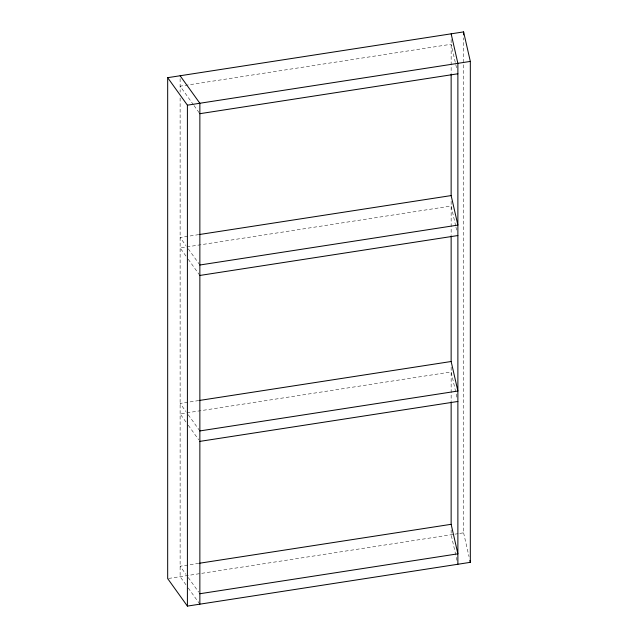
<?xml version="1.0" encoding="UTF-8"?>
<svg xmlns="http://www.w3.org/2000/svg" width="638" height="638" viewBox="0 0 638 638"><rect width="100%" height="100%" fill="white"/><g stroke="black" fill="none" stroke-linecap="round" stroke-linejoin="round"><path stroke-width="0.48" stroke-dasharray="3.19 2.39" d="M198.785 234.617L180.123 237.503L185.929 245.598M198.785 400.552L180.123 403.431L185.929 411.526M198.785 563.346L180.123 566.233L185.929 574.32M168.631 578.451L454.017 534.301M454.974 534.15L458.81 533.559M459.767 533.408L463.595 532.818L463.595 37.873M193.474 104.791L180.123 86.186L451.146 44.261L457.007 69.973M194.056 105.605L199.861 113.692M188.25 248.836L199.861 265.009M185.929 256.029L180.123 247.943L451.146 206.018L455.699 226.011M188.25 259.267L199.861 275.449M188.25 414.764L199.861 430.937M185.929 421.957L180.123 413.871L451.146 371.946L457.007 397.649M188.25 425.195L198.697 439.757M188.25 577.557L198.697 592.12M185.929 584.759L180.123 576.672L180.123 97.135M188.25 587.997L199.861 604.17M455.923 226.961L457.007 231.722M463.595 532.818L469.026 556.623M457.007 560.451L451.146 534.74L451.146 530.003M451.146 39.516L451.146 73.131M451.146 201.273L451.146 234.92M451.146 367.201L451.146 400.824M180.123 78.602L180.123 92.159"/><path stroke-width="0.96" d="M167.674 77.677L463.595 31.9L470.326 61.415L470.326 562.333L187.405 606.1L167.674 578.594L167.674 77.677L187.405 105.182L187.405 606.1M187.405 105.182L470.326 61.415M199.861 113.692L457.877 73.777M199.766 234.465L451.146 195.579L451.146 74.128M199.861 265.009L457.877 225.094L451.146 195.579M199.861 275.449L457.877 235.534M199.766 400.401L451.146 361.507L451.146 235.916M199.861 430.937L457.877 391.022L451.146 361.507M199.861 441.376L457.877 401.462M199.766 563.195L451.146 524.308L451.146 401.82M199.861 593.739L457.877 553.824L451.146 524.308M180.123 75.755L199.861 103.26L199.861 604.17M451.146 33.83L457.877 63.345L457.877 564.255M469.895 560.427L470.326 562.333M463.595 31.9L463.595 34.891"/></g></svg>
